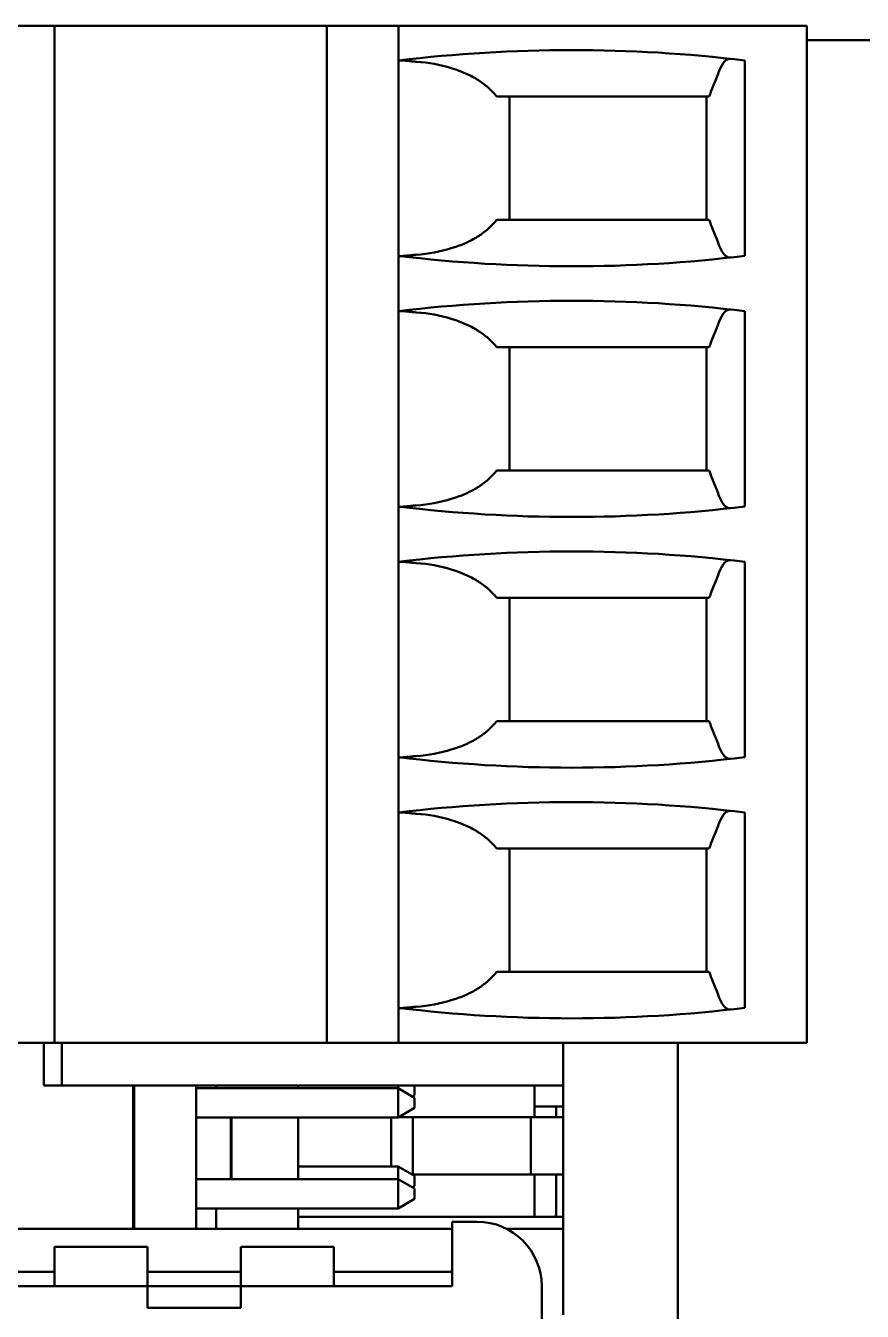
# Model space of a CAD drawing. Header units: millimetres. Extents: x 3137 to 5094, y 789 to 1822.
# Drawn here: x 3530.24 to 3541.92, y 1535.26 to 1553.21 of the extents above; entities that cross this region are included whole.
import ezdxf

# ---------------------------------------------------------------- set-up
doc = ezdxf.new("R2010")
doc.units = ezdxf.units.MM
doc.header["$LTSCALE"] = 1.8
doc.layers.add('외형선(ISO)', color=7, linetype='Continuous', lineweight=50)

msp = doc.modelspace()

# ---------------------------------------------------------------- linework, layer by layer
at = {"layer": '외형선(ISO)'}
for p, q in [((3530.042, 1553.211), (3530.342, 1553.211)), ((3530.342, 1553.211), (3530.642, 1553.211)), ((3530.642, 1539.011), (3530.642, 1553.211)), ((3530.642, 1553.211), (3534.442, 1553.211)), ((3534.442, 1539.011), (3534.442, 1553.211)), ((3534.442, 1553.211), (3534.942, 1553.211)), ((3534.942, 1553.211), (3535.142, 1553.211)), ((3535.142, 1553.211), (3535.442, 1553.211)), ((3535.442, 1553.211), (3541.142, 1553.211)), ((3535.442, 1553.211), (3535.442, 1539.011)), ((3541.142, 1553.211), (3541.142, 1539.011)), ((3552.342, 1553.011), (3541.142, 1553.011)), ((3540.277, 1552.724), (3540.277, 1549.997)), ((3536.992, 1550.501), (3536.992, 1552.221)), ((3539.742, 1550.501), (3539.742, 1552.221)), ((3540.277, 1549.224), (3540.277, 1546.497)), ((3536.992, 1547.001), (3536.992, 1548.721)), ((3539.742, 1547.001), (3539.742, 1548.721)), ((3540.277, 1545.724), (3540.277, 1542.997)), ((3536.992, 1543.501), (3536.992, 1545.221)), ((3539.742, 1543.501), (3539.742, 1545.221)), ((3540.277, 1542.224), (3540.277, 1539.497)), ((3536.992, 1540.001), (3536.992, 1541.721)), ((3539.742, 1540.001), (3539.742, 1541.721)), ((3530.042, 1539.011), (3530.342, 1539.011)), ((3530.342, 1539.011), (3530.642, 1539.011)), ((3530.492, 1538.411), (3530.492, 1539.011)), ((3530.642, 1539.011), (3534.442, 1539.011)), ((3530.742, 1538.411), (3530.742, 1539.011)), ((3534.442, 1539.011), (3534.942, 1539.011)), ((3534.942, 1539.011), (3535.142, 1539.011)), ((3535.142, 1539.011), (3535.442, 1539.011)), ((3535.442, 1539.011), (3541.142, 1539.011)), ((3537.742, 1539.011), (3537.742, 1538.411)), ((3539.342, 1539.011), (3539.342, 1522.011)), ((3530.492, 1538.411), (3530.742, 1538.411)), ((3530.742, 1538.411), (3530.842, 1538.411)), ((3530.842, 1538.411), (3537.742, 1538.411)), ((3531.742, 1536.411), (3531.742, 1538.411)), ((3531.754, 1538.375), (3531.742, 1538.375)), ((3531.742, 1538.375), (3531.754, 1538.375)), ((3531.742, 1538.375), (3531.754, 1538.375)), ((3531.754, 1538.375), (3531.742, 1538.375)), ((3531.754, 1538.411), (3531.754, 1536.411)), ((3532.617, 1538.411), (3532.617, 1536.411)), ((3532.617, 1538.377), (3532.798, 1538.377)), ((3532.798, 1538.377), (3532.617, 1538.377)), ((3532.617, 1538.375), (3535.437, 1538.375)), ((3535.437, 1538.375), (3532.617, 1538.375)), ((3532.617, 1538.375), (3535.437, 1538.375)), ((3535.437, 1538.375), (3532.617, 1538.375)), ((3532.9, 1538.411), (3532.9, 1538.377)), ((3532.9, 1538.377), (3533.113, 1538.377)), ((3533.113, 1538.377), (3533.103, 1538.377)), ((3533.103, 1538.375), (3533.103, 1538.377)), ((3533.113, 1538.375), (3533.113, 1538.377)), ((3534.043, 1538.411), (3534.043, 1538.375)), ((3535.437, 1538.411), (3535.437, 1538.375)), ((3535.437, 1538.375), (3535.437, 1537.968)), ((3535.437, 1538.375), (3535.665, 1538.243)), ((3535.665, 1538.243), (3535.437, 1538.375)), ((3535.437, 1538.375), (3535.437, 1538.375)), ((3535.437, 1538.375), (3535.665, 1538.243)), ((3535.437, 1538.375), (3535.437, 1538.375)), ((3535.437, 1538.375), (3535.437, 1538.375)), ((3535.665, 1538.243), (3535.437, 1538.375)), ((3535.665, 1538.411), (3535.665, 1538.28)), ((3537.342, 1538.411), (3537.342, 1537.971)), ((3537.742, 1536.411), (3537.742, 1538.411)), ((3535.665, 1538.28), (3535.634, 1538.261)), ((3535.665, 1538.243), (3535.665, 1538.243)), ((3535.665, 1538.243), (3535.665, 1538.243)), ((3535.665, 1538.243), (3535.665, 1538.1)), ((3535.665, 1538.243), (3535.665, 1538.243)), ((3531.754, 1537.968), (3531.742, 1537.968)), ((3535.437, 1537.968), (3532.617, 1537.968)), ((3533.103, 1537.105), (3533.103, 1537.968)), ((3533.113, 1537.105), (3533.113, 1537.968)), ((3534.043, 1537.968), (3534.043, 1537.105)), ((3535.342, 1537.968), (3535.342, 1537.284)), ((3535.665, 1538.1), (3535.437, 1537.968)), ((3535.642, 1537.971), (3535.441, 1537.971)), ((3535.642, 1537.971), (3536.392, 1537.971)), ((3535.642, 1537.971), (3535.642, 1537.171)), ((3537.292, 1537.971), (3536.392, 1537.971)), ((3537.292, 1537.971), (3537.292, 1537.171)), ((3537.292, 1537.971), (3537.742, 1537.971)), ((3537.342, 1538.121), (3537.742, 1538.121)), ((3537.642, 1537.971), (3537.642, 1538.121)), ((3531.754, 1537.284), (3531.742, 1537.284)), ((3531.742, 1537.284), (3531.754, 1537.284)), ((3531.742, 1537.284), (3531.754, 1537.284)), ((3531.754, 1537.284), (3531.742, 1537.284)), ((3534.043, 1537.284), (3535.437, 1537.284)), ((3535.437, 1537.284), (3534.043, 1537.284)), ((3534.043, 1537.284), (3535.437, 1537.284)), ((3535.437, 1537.284), (3534.043, 1537.284)), ((3535.437, 1537.284), (3535.437, 1537.105)), ((3535.437, 1537.284), (3535.437, 1537.284)), ((3535.437, 1537.284), (3535.665, 1537.152)), ((3535.437, 1537.284), (3535.437, 1537.284)), ((3535.437, 1537.284), (3535.665, 1537.152)), ((3535.665, 1537.152), (3535.437, 1537.284)), ((3535.665, 1537.152), (3535.437, 1537.284)), ((3535.437, 1537.284), (3535.437, 1537.284)), ((3531.754, 1537.105), (3531.742, 1537.105)), ((3531.742, 1537.105), (3531.754, 1537.105)), ((3531.742, 1537.105), (3531.754, 1537.105)), ((3531.754, 1537.105), (3531.742, 1537.105)), ((3532.617, 1537.105), (3535.437, 1537.105)), ((3535.437, 1537.105), (3532.617, 1537.105)), ((3532.617, 1537.105), (3535.437, 1537.105)), ((3535.437, 1537.105), (3532.617, 1537.105)), ((3535.437, 1537.105), (3535.437, 1536.698)), ((3535.437, 1537.105), (3535.665, 1536.973)), ((3535.437, 1537.105), (3535.437, 1537.105)), ((3535.665, 1536.973), (3535.437, 1537.105)), ((3535.437, 1537.105), (3535.437, 1537.105)), ((3535.437, 1537.105), (3535.665, 1536.973)), ((3535.437, 1537.105), (3535.437, 1537.105)), ((3535.665, 1536.973), (3535.437, 1537.105)), ((3535.634, 1537.171), (3535.642, 1537.171)), ((3535.642, 1537.171), (3536.392, 1537.171)), ((3535.665, 1537.152), (3535.665, 1537.152)), ((3535.665, 1537.152), (3535.665, 1537.152)), ((3535.665, 1537.152), (3535.665, 1537.152)), ((3535.665, 1537.152), (3535.665, 1537.01)), ((3537.292, 1537.171), (3536.392, 1537.171)), ((3537.742, 1537.171), (3537.292, 1537.171)), ((3537.342, 1537.171), (3537.342, 1536.581)), ((3537.642, 1536.606), (3537.642, 1537.171)), ((3535.665, 1537.01), (3535.634, 1536.991)), ((3535.665, 1536.973), (3535.665, 1536.973)), ((3535.665, 1536.973), (3535.665, 1536.973)), ((3535.665, 1536.973), (3535.665, 1536.973)), ((3535.665, 1536.973), (3535.665, 1536.83)), ((3535.665, 1536.83), (3535.437, 1536.698)), ((3531.754, 1536.698), (3531.742, 1536.698)), ((3531.754, 1536.581), (3531.742, 1536.581)), ((3535.437, 1536.698), (3532.617, 1536.698)), ((3532.9, 1536.698), (3532.9, 1536.411)), ((3534.043, 1536.698), (3534.043, 1536.411)), ((3537.742, 1536.581), (3534.043, 1536.581)), ((3529.792, 1536.411), (3535.592, 1536.411)), ((3535.592, 1536.411), (3536.192, 1536.411)), ((3536.542, 1536.511), (3536.192, 1536.511)), ((3536.192, 1536.511), (3536.192, 1535.611)), ((3536.954, 1536.411), (3537.742, 1536.411)), ((3537.742, 1535.211), (3537.742, 1536.411)), ((3530.642, 1536.161), (3531.942, 1536.161)), ((3530.642, 1535.611), (3530.642, 1536.161)), ((3531.942, 1536.161), (3531.942, 1535.611)), ((3533.242, 1535.611), (3533.242, 1536.161)), ((3533.242, 1536.161), (3534.542, 1536.161)), ((3534.542, 1536.161), (3534.542, 1535.611)), ((3529.792, 1535.811), (3530.642, 1535.811)), ((3531.942, 1535.811), (3533.242, 1535.811)), ((3534.542, 1535.811), (3535.592, 1535.811)), ((3536.192, 1535.811), (3535.592, 1535.811)), ((3528.992, 1535.611), (3531.942, 1535.611)), ((3531.942, 1535.611), (3533.242, 1535.611)), ((3531.942, 1535.611), (3531.942, 1535.311)), ((3533.242, 1535.611), (3536.192, 1535.611)), ((3533.242, 1535.311), (3533.242, 1535.611)), ((3537.442, 1535.611), (3537.442, 1534.411)), ((3531.942, 1535.311), (3533.242, 1535.311))]:
    msp.add_line(p, q, dxfattribs=at)
for centre, radius, start, end in [((3537.862, 1532.871), 20, 83.062, 96.9498), ((3537.862, 1569.851), 20, 263.0502, 276.938), ((3537.862, 1529.371), 20, 83.062, 96.9498), ((3537.862, 1566.351), 20, 263.0502, 276.938), ((3537.862, 1525.871), 20, 83.062, 96.9498), ((3537.862, 1562.851), 20, 263.0502, 276.938), ((3537.862, 1522.371), 20, 83.062, 96.9498), ((3537.862, 1559.351), 20, 263.0502, 276.938), ((3537.592, 1536.606), 0.05, 330, 0), ((3536.542, 1535.611), 0.9, 0, 90)]:
    msp.add_arc(centre, radius, start, end, dxfattribs=at)
for centre, major_axis, ratio, start_param, end_param in [((3535.281, 1551.599), (-1.662, -0.285), 0.648616, 4.035739, 4.353534), ((3540.074, 1551.741), (-0.008, 1.007), 0.265469, 6.251531, 6.862917), ((3528.613, 1532.871), (-22.877, 0), 0.914642, 4.372426, 4.375396), ((3535.281, 1551.122), (-1.662, 0.285), 0.648616, 1.929651, 2.247447), ((3528.613, 1569.851), (-22.877, 0), 0.914642, 1.907789, 1.910759), ((3540.074, 1550.98), (-0.008, -1.007), 0.265469, 5.703454, 6.31484), ((3535.281, 1548.099), (-1.662, -0.285), 0.648616, 4.035739, 4.353534), ((3528.613, 1529.371), (-22.877, 0), 0.914642, 4.372426, 4.375396), ((3540.074, 1548.241), (-0.008, 1.007), 0.265469, 6.251531, 6.862917), ((3535.281, 1547.622), (-1.662, 0.285), 0.648616, 1.929651, 2.247447), ((3528.613, 1566.351), (-22.877, 0), 0.914642, 1.907789, 1.910759), ((3540.074, 1547.48), (-0.008, -1.007), 0.265469, 5.703454, 6.31484), ((3535.281, 1544.599), (-1.662, -0.285), 0.648616, 4.035739, 4.353534), ((3540.074, 1544.741), (-0.008, 1.007), 0.265469, 6.251531, 6.862917), ((3528.613, 1525.871), (-22.877, 0), 0.914642, 4.372426, 4.375396), ((3535.281, 1544.122), (-1.662, 0.285), 0.648616, 1.929651, 2.247447), ((3528.613, 1562.851), (-22.877, 0), 0.914642, 1.907789, 1.910759), ((3540.074, 1543.98), (-0.008, -1.007), 0.265469, 5.703454, 6.31484), ((3535.281, 1541.099), (-1.662, -0.285), 0.648616, 4.035739, 4.353534), ((3528.613, 1522.371), (-22.877, 0), 0.914642, 4.372426, 4.375396), ((3540.074, 1541.241), (-0.008, 1.007), 0.265469, 6.251531, 6.862917), ((3535.281, 1540.622), (-1.662, 0.285), 0.648616, 1.929651, 2.247447), ((3528.613, 1559.351), (-22.877, 0), 0.914642, 1.907789, 1.910759), ((3540.074, 1540.48), (-0.008, -1.007), 0.265469, 5.703454, 6.31484), ((3532.798, 1538.377), (0.102, 0), 0.00019, 4.712389, 6.283185), ((3532.798, 1538.377), (0.305, 0), 0.00019, 4.712389, 6.283185)]:
    msp.add_ellipse(centre, major_axis=major_axis, ratio=ratio, start_param=start_param, end_param=end_param, dxfattribs=at)
for points, knots in [([(3535.692, 1552.708), (3535.678, 1552.709), (3535.664, 1552.71), (3535.651, 1552.712), (3535.645, 1552.712), (3535.639, 1552.713), (3535.632, 1552.713), (3535.626, 1552.714), (3535.62, 1552.714), (3535.614, 1552.715), (3535.602, 1552.716), (3535.591, 1552.717), (3535.58, 1552.719), (3535.569, 1552.72), (3535.558, 1552.721), (3535.548, 1552.722), (3535.539, 1552.723), (3535.529, 1552.724), (3535.521, 1552.725), (3535.516, 1552.725), (3535.512, 1552.725), (3535.508, 1552.726), (3535.504, 1552.726), (3535.501, 1552.726), (3535.497, 1552.726), (3535.49, 1552.727), (3535.483, 1552.727), (3535.477, 1552.727), (3535.471, 1552.727), (3535.466, 1552.727), (3535.462, 1552.726)], [0.125716, 0.125716, 0.125716, 0.125716, 0.1735105, 0.1735105, 0.1735105, 0.1972868, 0.1972868, 0.1972868, 0.2211022, 0.2211022, 0.2211022, 0.2689459, 0.2689459, 0.2689459, 0.3168849, 0.3168849, 0.3168849, 0.3646899, 0.3646899, 0.3646899, 0.3884782, 0.3884782, 0.3884782, 0.4122764, 0.4122764, 0.4122764, 0.46011, 0.46011, 0.46011, 0.5080516, 0.5080516, 0.5080516, 0.5080516]), ([(3536.242, 1552.597), (3536.274, 1552.587), (3536.305, 1552.576), (3536.335, 1552.564), (3536.365, 1552.552), (3536.394, 1552.539), (3536.422, 1552.525), (3536.451, 1552.512), (3536.478, 1552.497), (3536.504, 1552.483), (3536.517, 1552.475), (3536.529, 1552.468), (3536.542, 1552.46), (3536.554, 1552.452), (3536.566, 1552.444), (3536.578, 1552.436), (3536.602, 1552.42), (3536.625, 1552.404), (3536.647, 1552.386), (3536.669, 1552.369), (3536.689, 1552.352), (3536.709, 1552.334), (3536.729, 1552.316), (3536.748, 1552.297), (3536.765, 1552.278), (3536.783, 1552.259), (3536.799, 1552.24), (3536.815, 1552.221)], [0.1451984, 0.1451984, 0.1451984, 0.1451984, 0.2603351, 0.2603351, 0.2603351, 0.3755929, 0.3755929, 0.3755929, 0.4905301, 0.4905301, 0.4905301, 0.5477255, 0.5477255, 0.5477255, 0.6048945, 0.6048945, 0.6048945, 0.7195328, 0.7195328, 0.7195328, 0.8344442, 0.8344442, 0.8344442, 0.9494087, 0.9494087, 0.9494087, 1.0641462, 1.0641462, 1.0641462, 1.0641462]), ([(3539.921, 1552.582), (3539.909, 1552.552), (3539.897, 1552.522), (3539.885, 1552.492), (3539.873, 1552.462), (3539.861, 1552.432), (3539.849, 1552.402), (3539.838, 1552.371), (3539.826, 1552.341), (3539.814, 1552.311), (3539.802, 1552.281), (3539.79, 1552.251), (3539.778, 1552.221)], [27.3487746, 27.3487746, 27.3487746, 27.3487746, 27.5141397, 27.5141397, 27.5141397, 27.6795053, 27.6795053, 27.6795053, 27.8448716, 27.8448716, 27.8448716, 28.0102384, 28.0102384, 28.0102384, 28.0102384]), ([(3536.815, 1550.501), (3536.799, 1550.481), (3536.783, 1550.462), (3536.765, 1550.443), (3536.748, 1550.424), (3536.729, 1550.406), (3536.709, 1550.388), (3536.689, 1550.37), (3536.669, 1550.352), (3536.647, 1550.335), (3536.625, 1550.318), (3536.602, 1550.301), (3536.578, 1550.285), (3536.566, 1550.277), (3536.554, 1550.269), (3536.542, 1550.261), (3536.529, 1550.254), (3536.517, 1550.246), (3536.504, 1550.239), (3536.478, 1550.224), (3536.451, 1550.21), (3536.422, 1550.196), (3536.394, 1550.182), (3536.365, 1550.17), (3536.335, 1550.157), (3536.305, 1550.145), (3536.274, 1550.134), (3536.242, 1550.124)], [0.5896293, 0.5896293, 0.5896293, 0.5896293, 0.7043669, 0.7043669, 0.7043669, 0.8193314, 0.8193314, 0.8193314, 0.9342428, 0.9342428, 0.9342428, 1.048881, 1.048881, 1.048881, 1.1060499, 1.1060499, 1.1060499, 1.1632454, 1.1632454, 1.1632454, 1.2781827, 1.2781827, 1.2781827, 1.3934405, 1.3934405, 1.3934405, 1.5085772, 1.5085772, 1.5085772, 1.5085772]), ([(3539.778, 1550.501), (3539.79, 1550.47), (3539.802, 1550.44), (3539.814, 1550.41), (3539.826, 1550.38), (3539.838, 1550.35), (3539.849, 1550.32), (3539.861, 1550.289), (3539.873, 1550.259), (3539.885, 1550.229), (3539.897, 1550.199), (3539.909, 1550.169), (3539.921, 1550.139)], [11.3358505, 11.3358505, 11.3358505, 11.3358505, 11.5012174, 11.5012174, 11.5012174, 11.6665836, 11.6665836, 11.6665836, 11.8319493, 11.8319493, 11.8319493, 11.9973143, 11.9973143, 11.9973143, 11.9973143]), ([(3535.462, 1549.995), (3535.466, 1549.995), (3535.471, 1549.994), (3535.477, 1549.994), (3535.483, 1549.994), (3535.49, 1549.994), (3535.497, 1549.995), (3535.501, 1549.995), (3535.504, 1549.995), (3535.508, 1549.996), (3535.512, 1549.996), (3535.516, 1549.996), (3535.521, 1549.997), (3535.529, 1549.997), (3535.539, 1549.998), (3535.548, 1549.999), (3535.558, 1550), (3535.569, 1550.001), (3535.58, 1550.003), (3535.591, 1550.004), (3535.602, 1550.005), (3535.614, 1550.006), (3535.62, 1550.007), (3535.626, 1550.007), (3535.632, 1550.008), (3535.639, 1550.009), (3535.645, 1550.009), (3535.651, 1550.01), (3535.664, 1550.011), (3535.678, 1550.012), (3535.692, 1550.013)], [0.0672172, 0.0672172, 0.0672172, 0.0672172, 0.1151588, 0.1151588, 0.1151588, 0.1629924, 0.1629924, 0.1629924, 0.1867906, 0.1867906, 0.1867906, 0.2105789, 0.2105789, 0.2105789, 0.2583839, 0.2583839, 0.2583839, 0.3063229, 0.3063229, 0.3063229, 0.3541665, 0.3541665, 0.3541665, 0.377982, 0.377982, 0.377982, 0.4017583, 0.4017583, 0.4017583, 0.4495528, 0.4495528, 0.4495528, 0.4495528]), ([(3535.692, 1549.208), (3535.678, 1549.209), (3535.664, 1549.21), (3535.651, 1549.212), (3535.645, 1549.212), (3535.639, 1549.213), (3535.632, 1549.213), (3535.626, 1549.214), (3535.62, 1549.214), (3535.614, 1549.215), (3535.602, 1549.216), (3535.591, 1549.217), (3535.58, 1549.219), (3535.569, 1549.22), (3535.558, 1549.221), (3535.548, 1549.222), (3535.539, 1549.223), (3535.529, 1549.224), (3535.521, 1549.225), (3535.516, 1549.225), (3535.512, 1549.225), (3535.508, 1549.226), (3535.504, 1549.226), (3535.501, 1549.226), (3535.497, 1549.226), (3535.49, 1549.227), (3535.483, 1549.227), (3535.477, 1549.227), (3535.471, 1549.227), (3535.466, 1549.227), (3535.462, 1549.226)], [0.125716, 0.125716, 0.125716, 0.125716, 0.1735105, 0.1735105, 0.1735105, 0.1972868, 0.1972868, 0.1972868, 0.2211022, 0.2211022, 0.2211022, 0.2689459, 0.2689459, 0.2689459, 0.3168849, 0.3168849, 0.3168849, 0.3646899, 0.3646899, 0.3646899, 0.3884782, 0.3884782, 0.3884782, 0.4122764, 0.4122764, 0.4122764, 0.46011, 0.46011, 0.46011, 0.5080516, 0.5080516, 0.5080516, 0.5080516]), ([(3536.242, 1549.097), (3536.274, 1549.087), (3536.305, 1549.076), (3536.335, 1549.064), (3536.365, 1549.052), (3536.394, 1549.039), (3536.422, 1549.025), (3536.451, 1549.012), (3536.478, 1548.997), (3536.504, 1548.983), (3536.517, 1548.975), (3536.529, 1548.968), (3536.542, 1548.96), (3536.554, 1548.952), (3536.566, 1548.944), (3536.578, 1548.936), (3536.602, 1548.92), (3536.625, 1548.904), (3536.647, 1548.886), (3536.669, 1548.869), (3536.689, 1548.852), (3536.709, 1548.834), (3536.729, 1548.816), (3536.748, 1548.797), (3536.765, 1548.778), (3536.783, 1548.759), (3536.799, 1548.74), (3536.815, 1548.721)], [0.1451984, 0.1451984, 0.1451984, 0.1451984, 0.2603351, 0.2603351, 0.2603351, 0.3755929, 0.3755929, 0.3755929, 0.4905301, 0.4905301, 0.4905301, 0.5477255, 0.5477255, 0.5477255, 0.6048945, 0.6048945, 0.6048945, 0.7195328, 0.7195328, 0.7195328, 0.8344442, 0.8344442, 0.8344442, 0.9494087, 0.9494087, 0.9494087, 1.0641462, 1.0641462, 1.0641462, 1.0641462]), ([(3539.921, 1549.082), (3539.909, 1549.052), (3539.897, 1549.022), (3539.885, 1548.992), (3539.873, 1548.962), (3539.861, 1548.932), (3539.849, 1548.902), (3539.838, 1548.871), (3539.826, 1548.841), (3539.814, 1548.811), (3539.802, 1548.781), (3539.79, 1548.751), (3539.778, 1548.721)], [27.3487746, 27.3487746, 27.3487746, 27.3487746, 27.5141397, 27.5141397, 27.5141397, 27.6795053, 27.6795053, 27.6795053, 27.8448716, 27.8448716, 27.8448716, 28.0102384, 28.0102384, 28.0102384, 28.0102384]), ([(3536.815, 1547.001), (3536.799, 1546.981), (3536.783, 1546.962), (3536.765, 1546.943), (3536.748, 1546.924), (3536.729, 1546.906), (3536.709, 1546.888), (3536.689, 1546.87), (3536.669, 1546.852), (3536.647, 1546.835), (3536.625, 1546.818), (3536.602, 1546.801), (3536.578, 1546.785), (3536.566, 1546.777), (3536.554, 1546.769), (3536.542, 1546.761), (3536.529, 1546.754), (3536.517, 1546.746), (3536.504, 1546.739), (3536.478, 1546.724), (3536.451, 1546.71), (3536.422, 1546.696), (3536.394, 1546.682), (3536.365, 1546.67), (3536.335, 1546.657), (3536.305, 1546.645), (3536.274, 1546.634), (3536.242, 1546.624)], [0.5896293, 0.5896293, 0.5896293, 0.5896293, 0.7043669, 0.7043669, 0.7043669, 0.8193314, 0.8193314, 0.8193314, 0.9342428, 0.9342428, 0.9342428, 1.048881, 1.048881, 1.048881, 1.1060499, 1.1060499, 1.1060499, 1.1632454, 1.1632454, 1.1632454, 1.2781827, 1.2781827, 1.2781827, 1.3934405, 1.3934405, 1.3934405, 1.5085772, 1.5085772, 1.5085772, 1.5085772]), ([(3539.778, 1547.001), (3539.79, 1546.97), (3539.802, 1546.94), (3539.814, 1546.91), (3539.826, 1546.88), (3539.838, 1546.85), (3539.849, 1546.82), (3539.861, 1546.789), (3539.873, 1546.759), (3539.885, 1546.729), (3539.897, 1546.699), (3539.909, 1546.669), (3539.921, 1546.639)], [11.3358505, 11.3358505, 11.3358505, 11.3358505, 11.5012174, 11.5012174, 11.5012174, 11.6665836, 11.6665836, 11.6665836, 11.8319493, 11.8319493, 11.8319493, 11.9973143, 11.9973143, 11.9973143, 11.9973143]), ([(3535.462, 1546.495), (3535.466, 1546.495), (3535.471, 1546.494), (3535.477, 1546.494), (3535.483, 1546.494), (3535.49, 1546.494), (3535.497, 1546.495), (3535.501, 1546.495), (3535.504, 1546.495), (3535.508, 1546.496), (3535.512, 1546.496), (3535.516, 1546.496), (3535.521, 1546.497), (3535.529, 1546.497), (3535.539, 1546.498), (3535.548, 1546.499), (3535.558, 1546.5), (3535.569, 1546.501), (3535.58, 1546.503), (3535.591, 1546.504), (3535.602, 1546.505), (3535.614, 1546.506), (3535.62, 1546.507), (3535.626, 1546.507), (3535.632, 1546.508), (3535.639, 1546.509), (3535.645, 1546.509), (3535.651, 1546.51), (3535.664, 1546.511), (3535.678, 1546.512), (3535.692, 1546.513)], [0.0672172, 0.0672172, 0.0672172, 0.0672172, 0.1151588, 0.1151588, 0.1151588, 0.1629924, 0.1629924, 0.1629924, 0.1867906, 0.1867906, 0.1867906, 0.2105789, 0.2105789, 0.2105789, 0.2583839, 0.2583839, 0.2583839, 0.3063229, 0.3063229, 0.3063229, 0.3541665, 0.3541665, 0.3541665, 0.377982, 0.377982, 0.377982, 0.4017583, 0.4017583, 0.4017583, 0.4495528, 0.4495528, 0.4495528, 0.4495528]), ([(3535.692, 1545.708), (3535.678, 1545.709), (3535.664, 1545.71), (3535.651, 1545.712), (3535.645, 1545.712), (3535.639, 1545.713), (3535.632, 1545.713), (3535.626, 1545.714), (3535.62, 1545.714), (3535.614, 1545.715), (3535.602, 1545.716), (3535.591, 1545.717), (3535.58, 1545.719), (3535.569, 1545.72), (3535.558, 1545.721), (3535.548, 1545.722), (3535.539, 1545.723), (3535.529, 1545.724), (3535.521, 1545.725), (3535.516, 1545.725), (3535.512, 1545.725), (3535.508, 1545.726), (3535.504, 1545.726), (3535.501, 1545.726), (3535.497, 1545.726), (3535.49, 1545.727), (3535.483, 1545.727), (3535.477, 1545.727), (3535.471, 1545.727), (3535.466, 1545.727), (3535.462, 1545.726)], [0.125716, 0.125716, 0.125716, 0.125716, 0.1735105, 0.1735105, 0.1735105, 0.1972868, 0.1972868, 0.1972868, 0.2211022, 0.2211022, 0.2211022, 0.2689459, 0.2689459, 0.2689459, 0.3168849, 0.3168849, 0.3168849, 0.3646899, 0.3646899, 0.3646899, 0.3884782, 0.3884782, 0.3884782, 0.4122764, 0.4122764, 0.4122764, 0.46011, 0.46011, 0.46011, 0.5080516, 0.5080516, 0.5080516, 0.5080516]), ([(3536.242, 1545.597), (3536.274, 1545.587), (3536.305, 1545.576), (3536.335, 1545.564), (3536.365, 1545.552), (3536.394, 1545.539), (3536.422, 1545.525), (3536.451, 1545.512), (3536.478, 1545.497), (3536.504, 1545.483), (3536.517, 1545.475), (3536.529, 1545.468), (3536.542, 1545.46), (3536.554, 1545.452), (3536.566, 1545.444), (3536.578, 1545.436), (3536.602, 1545.42), (3536.625, 1545.404), (3536.647, 1545.386), (3536.669, 1545.369), (3536.689, 1545.352), (3536.709, 1545.334), (3536.729, 1545.316), (3536.748, 1545.297), (3536.765, 1545.278), (3536.783, 1545.259), (3536.799, 1545.24), (3536.815, 1545.221)], [0.1451984, 0.1451984, 0.1451984, 0.1451984, 0.2603351, 0.2603351, 0.2603351, 0.3755929, 0.3755929, 0.3755929, 0.4905301, 0.4905301, 0.4905301, 0.5477255, 0.5477255, 0.5477255, 0.6048945, 0.6048945, 0.6048945, 0.7195328, 0.7195328, 0.7195328, 0.8344442, 0.8344442, 0.8344442, 0.9494087, 0.9494087, 0.9494087, 1.0641462, 1.0641462, 1.0641462, 1.0641462]), ([(3539.921, 1545.582), (3539.909, 1545.552), (3539.897, 1545.522), (3539.885, 1545.492), (3539.873, 1545.462), (3539.861, 1545.432), (3539.849, 1545.402), (3539.838, 1545.371), (3539.826, 1545.341), (3539.814, 1545.311), (3539.802, 1545.281), (3539.79, 1545.251), (3539.778, 1545.221)], [27.3487746, 27.3487746, 27.3487746, 27.3487746, 27.5141397, 27.5141397, 27.5141397, 27.6795053, 27.6795053, 27.6795053, 27.8448716, 27.8448716, 27.8448716, 28.0102384, 28.0102384, 28.0102384, 28.0102384]), ([(3536.815, 1543.501), (3536.799, 1543.481), (3536.783, 1543.462), (3536.765, 1543.443), (3536.748, 1543.424), (3536.729, 1543.406), (3536.709, 1543.388), (3536.689, 1543.37), (3536.669, 1543.352), (3536.647, 1543.335), (3536.625, 1543.318), (3536.602, 1543.301), (3536.578, 1543.285), (3536.566, 1543.277), (3536.554, 1543.269), (3536.542, 1543.261), (3536.529, 1543.254), (3536.517, 1543.246), (3536.504, 1543.239), (3536.478, 1543.224), (3536.451, 1543.21), (3536.422, 1543.196), (3536.394, 1543.182), (3536.365, 1543.17), (3536.335, 1543.157), (3536.305, 1543.145), (3536.274, 1543.134), (3536.242, 1543.124)], [0.5896293, 0.5896293, 0.5896293, 0.5896293, 0.7043669, 0.7043669, 0.7043669, 0.8193314, 0.8193314, 0.8193314, 0.9342428, 0.9342428, 0.9342428, 1.048881, 1.048881, 1.048881, 1.1060499, 1.1060499, 1.1060499, 1.1632454, 1.1632454, 1.1632454, 1.2781827, 1.2781827, 1.2781827, 1.3934405, 1.3934405, 1.3934405, 1.5085772, 1.5085772, 1.5085772, 1.5085772]), ([(3539.778, 1543.501), (3539.79, 1543.47), (3539.802, 1543.44), (3539.814, 1543.41), (3539.826, 1543.38), (3539.838, 1543.35), (3539.849, 1543.32), (3539.861, 1543.289), (3539.873, 1543.259), (3539.885, 1543.229), (3539.897, 1543.199), (3539.909, 1543.169), (3539.921, 1543.139)], [11.3358505, 11.3358505, 11.3358505, 11.3358505, 11.5012174, 11.5012174, 11.5012174, 11.6665836, 11.6665836, 11.6665836, 11.8319493, 11.8319493, 11.8319493, 11.9973143, 11.9973143, 11.9973143, 11.9973143]), ([(3535.462, 1542.995), (3535.466, 1542.995), (3535.471, 1542.994), (3535.477, 1542.994), (3535.483, 1542.994), (3535.49, 1542.994), (3535.497, 1542.995), (3535.501, 1542.995), (3535.504, 1542.995), (3535.508, 1542.996), (3535.512, 1542.996), (3535.516, 1542.996), (3535.521, 1542.997), (3535.529, 1542.997), (3535.539, 1542.998), (3535.548, 1542.999), (3535.558, 1543), (3535.569, 1543.001), (3535.58, 1543.003), (3535.591, 1543.004), (3535.602, 1543.005), (3535.614, 1543.006), (3535.62, 1543.007), (3535.626, 1543.007), (3535.632, 1543.008), (3535.639, 1543.009), (3535.645, 1543.009), (3535.651, 1543.01), (3535.664, 1543.011), (3535.678, 1543.012), (3535.692, 1543.013)], [0.0672172, 0.0672172, 0.0672172, 0.0672172, 0.1151588, 0.1151588, 0.1151588, 0.1629924, 0.1629924, 0.1629924, 0.1867906, 0.1867906, 0.1867906, 0.2105789, 0.2105789, 0.2105789, 0.2583839, 0.2583839, 0.2583839, 0.3063229, 0.3063229, 0.3063229, 0.3541665, 0.3541665, 0.3541665, 0.377982, 0.377982, 0.377982, 0.4017583, 0.4017583, 0.4017583, 0.4495528, 0.4495528, 0.4495528, 0.4495528]), ([(3535.692, 1542.208), (3535.678, 1542.209), (3535.664, 1542.21), (3535.651, 1542.212), (3535.645, 1542.212), (3535.639, 1542.213), (3535.632, 1542.213), (3535.626, 1542.214), (3535.62, 1542.214), (3535.614, 1542.215), (3535.602, 1542.216), (3535.591, 1542.217), (3535.58, 1542.219), (3535.569, 1542.22), (3535.558, 1542.221), (3535.548, 1542.222), (3535.539, 1542.223), (3535.529, 1542.224), (3535.521, 1542.225), (3535.516, 1542.225), (3535.512, 1542.225), (3535.508, 1542.226), (3535.504, 1542.226), (3535.501, 1542.226), (3535.497, 1542.226), (3535.49, 1542.227), (3535.483, 1542.227), (3535.477, 1542.227), (3535.471, 1542.227), (3535.466, 1542.227), (3535.462, 1542.226)], [0.125716, 0.125716, 0.125716, 0.125716, 0.1735105, 0.1735105, 0.1735105, 0.1972868, 0.1972868, 0.1972868, 0.2211022, 0.2211022, 0.2211022, 0.2689459, 0.2689459, 0.2689459, 0.3168849, 0.3168849, 0.3168849, 0.3646899, 0.3646899, 0.3646899, 0.3884782, 0.3884782, 0.3884782, 0.4122764, 0.4122764, 0.4122764, 0.46011, 0.46011, 0.46011, 0.5080516, 0.5080516, 0.5080516, 0.5080516]), ([(3536.242, 1542.097), (3536.274, 1542.087), (3536.305, 1542.076), (3536.335, 1542.064), (3536.365, 1542.052), (3536.394, 1542.039), (3536.422, 1542.025), (3536.451, 1542.012), (3536.478, 1541.997), (3536.504, 1541.983), (3536.517, 1541.975), (3536.529, 1541.968), (3536.542, 1541.96), (3536.554, 1541.952), (3536.566, 1541.944), (3536.578, 1541.936), (3536.602, 1541.92), (3536.625, 1541.904), (3536.647, 1541.886), (3536.669, 1541.869), (3536.689, 1541.852), (3536.709, 1541.834), (3536.729, 1541.816), (3536.748, 1541.797), (3536.765, 1541.778), (3536.783, 1541.759), (3536.799, 1541.74), (3536.815, 1541.721)], [0.1451984, 0.1451984, 0.1451984, 0.1451984, 0.2603351, 0.2603351, 0.2603351, 0.3755929, 0.3755929, 0.3755929, 0.4905301, 0.4905301, 0.4905301, 0.5477255, 0.5477255, 0.5477255, 0.6048945, 0.6048945, 0.6048945, 0.7195328, 0.7195328, 0.7195328, 0.8344442, 0.8344442, 0.8344442, 0.9494087, 0.9494087, 0.9494087, 1.0641462, 1.0641462, 1.0641462, 1.0641462]), ([(3539.921, 1542.082), (3539.909, 1542.052), (3539.897, 1542.022), (3539.885, 1541.992), (3539.873, 1541.962), (3539.861, 1541.932), (3539.849, 1541.902), (3539.838, 1541.871), (3539.826, 1541.841), (3539.814, 1541.811), (3539.802, 1541.781), (3539.79, 1541.751), (3539.778, 1541.721)], [27.3487746, 27.3487746, 27.3487746, 27.3487746, 27.5141397, 27.5141397, 27.5141397, 27.6795053, 27.6795053, 27.6795053, 27.8448716, 27.8448716, 27.8448716, 28.0102384, 28.0102384, 28.0102384, 28.0102384]), ([(3536.815, 1540.001), (3536.799, 1539.981), (3536.783, 1539.962), (3536.765, 1539.943), (3536.748, 1539.924), (3536.729, 1539.906), (3536.709, 1539.888), (3536.689, 1539.87), (3536.669, 1539.852), (3536.647, 1539.835), (3536.625, 1539.818), (3536.602, 1539.801), (3536.578, 1539.785), (3536.566, 1539.777), (3536.554, 1539.769), (3536.542, 1539.761), (3536.529, 1539.754), (3536.517, 1539.746), (3536.504, 1539.739), (3536.478, 1539.724), (3536.451, 1539.71), (3536.422, 1539.696), (3536.394, 1539.682), (3536.365, 1539.67), (3536.335, 1539.657), (3536.305, 1539.645), (3536.274, 1539.634), (3536.242, 1539.624)], [0.5896293, 0.5896293, 0.5896293, 0.5896293, 0.7043669, 0.7043669, 0.7043669, 0.8193314, 0.8193314, 0.8193314, 0.9342428, 0.9342428, 0.9342428, 1.048881, 1.048881, 1.048881, 1.1060499, 1.1060499, 1.1060499, 1.1632454, 1.1632454, 1.1632454, 1.2781827, 1.2781827, 1.2781827, 1.3934405, 1.3934405, 1.3934405, 1.5085772, 1.5085772, 1.5085772, 1.5085772]), ([(3539.778, 1540.001), (3539.79, 1539.97), (3539.802, 1539.94), (3539.814, 1539.91), (3539.826, 1539.88), (3539.838, 1539.85), (3539.849, 1539.82), (3539.861, 1539.789), (3539.873, 1539.759), (3539.885, 1539.729), (3539.897, 1539.699), (3539.909, 1539.669), (3539.921, 1539.639)], [11.3358505, 11.3358505, 11.3358505, 11.3358505, 11.5012174, 11.5012174, 11.5012174, 11.6665836, 11.6665836, 11.6665836, 11.8319493, 11.8319493, 11.8319493, 11.9973143, 11.9973143, 11.9973143, 11.9973143]), ([(3535.462, 1539.495), (3535.466, 1539.495), (3535.471, 1539.494), (3535.477, 1539.494), (3535.483, 1539.494), (3535.49, 1539.494), (3535.497, 1539.495), (3535.501, 1539.495), (3535.504, 1539.495), (3535.508, 1539.496), (3535.512, 1539.496), (3535.516, 1539.496), (3535.521, 1539.497), (3535.529, 1539.497), (3535.539, 1539.498), (3535.548, 1539.499), (3535.558, 1539.5), (3535.569, 1539.501), (3535.58, 1539.503), (3535.591, 1539.504), (3535.602, 1539.505), (3535.614, 1539.506), (3535.62, 1539.507), (3535.626, 1539.507), (3535.632, 1539.508), (3535.639, 1539.509), (3535.645, 1539.509), (3535.651, 1539.51), (3535.664, 1539.511), (3535.678, 1539.512), (3535.692, 1539.513)], [0.0672172, 0.0672172, 0.0672172, 0.0672172, 0.1151588, 0.1151588, 0.1151588, 0.1629924, 0.1629924, 0.1629924, 0.1867906, 0.1867906, 0.1867906, 0.2105789, 0.2105789, 0.2105789, 0.2583839, 0.2583839, 0.2583839, 0.3063229, 0.3063229, 0.3063229, 0.3541665, 0.3541665, 0.3541665, 0.377982, 0.377982, 0.377982, 0.4017583, 0.4017583, 0.4017583, 0.4495528, 0.4495528, 0.4495528, 0.4495528])]:
    msp.add_open_spline(points, degree=3, knots=knots, dxfattribs=at)
for points, weights in [([(3539.778, 1552.221), (3538.294, 1552.221), (3536.815, 1552.221)], [1.02770253116, 1.0315913874, 1.02946340223]), ([(3536.815, 1550.501), (3538.294, 1550.501), (3539.778, 1550.501)], [1.02946340223, 1.0315913874, 1.02770253116]), ([(3539.778, 1548.721), (3538.294, 1548.721), (3536.815, 1548.721)], [1.02770253116, 1.0315913874, 1.02946340223]), ([(3539.778, 1547.001), (3538.294, 1547.001), (3536.815, 1547.001)], [1.02770253116, 1.0315913874, 1.02946340223]), ([(3539.778, 1545.221), (3538.294, 1545.221), (3536.815, 1545.221)], [1.02770253116, 1.0315913874, 1.02946340223]), ([(3536.815, 1543.501), (3538.294, 1543.501), (3539.778, 1543.501)], [1.02946340223, 1.0315913874, 1.02770253116]), ([(3539.778, 1541.721), (3538.294, 1541.721), (3536.815, 1541.721)], [1.02770253116, 1.0315913874, 1.02946340223]), ([(3536.815, 1540.001), (3538.294, 1540.001), (3539.778, 1540.001)], [1.02946340223, 1.0315913874, 1.02770253116])]:
    msp.add_rational_spline(points, weights, degree=2, dxfattribs=at)

doc.saveas('drawing.dxf')
